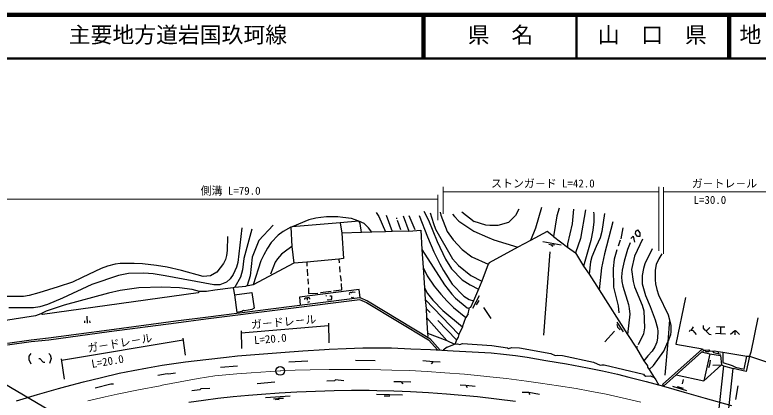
# Model space of a CAD drawing. Units: millimetres, scale not verified. Extents: x 40000 to 680000, y 20000 to 380000.
# Drawn here: x 204380 to 374644, y 291756 to 380000 of the extents above; entities that cross this region are included whole.
import ezdxf
from ezdxf.enums import TextEntityAlignment as Align

# ---------------------------------------------------------------- set-up
doc = ezdxf.new("R2010")
doc.units = ezdxf.units.MM
doc.header["$LTSCALE"] = 1000
doc.linetypes.add('CHAIN', pattern=[18.5, 12, -1.5, 3.5, -1.5])
for name, color, linetype, lineweight in [('M-BGD', 7, 'Continuous', 25), ('M-BMK', 2, 'CHAIN', 13), ('M-BMK-HTXT', 7, 'Continuous', 13), ('M-BMK-SRVR', 3, 'Continuous', 25), ('M-TTL', 2, 'Continuous', 140), ('M-TTL-LINE', 7, 'Continuous', 50), ('M-TTL-TXT', 7, 'Continuous', 13)]:
    doc.layers.add(name, color=color, linetype=linetype, lineweight=lineweight)
doc.styles.add('ＭＳ ゴシック', font='')
doc.styles.get('ＭＳ ゴシック').set_extended_font_data('MS Gothic')

# ---------------------------------------------------------------- blocks, each defined once
blk = doc.blocks.new('BUHIN1')
at = {"color": 3, "linetype": 'Continuous', "lineweight": 25}
for radius in [995, 30]:
    blk.add_circle((0, 0), radius, dxfattribs=at)

msp = doc.modelspace()

# ---------------------------------------------------------------- linework, layer by layer
at = {"layer": 'M-BGD'}
for p, q in [((319822, 335486), (319059, 334046)), ((324986, 335909), (323631, 331168)), ((329051, 335740), (328543, 333962)), ((332353, 335486), (332013, 332099)), ((287141, 334724), (287733, 333792)), ((287733, 333792), (289257, 330321)), ((289427, 334131), (290781, 330406)), ((293322, 333962), (294592, 330490)), ((294592, 334046), (296031, 330829)), ((296961, 334046), (298909, 329136)), ((298062, 335062), (299163, 332946)), ((299502, 334639), (300263, 332184)), ((301787, 334808), (301957, 334131)), ((301957, 334131), (303397, 330406)), ((304667, 334385), (305089, 333792)), ((305089, 333792), (306106, 332776)), ((306783, 334893), (309578, 332692)), ((319059, 334046), (317452, 332438)), ((328543, 333962), (327781, 329220)), ((335061, 335316), (333961, 328797)), ((336925, 334808), (337009, 334385)), ((337009, 334385), (337009, 332607)), ((339464, 334470), (338872, 330406)), ((271731, 333030), (267922, 331422)), ((278928, 332353), (267922, 331422)), ((273339, 333454), (271731, 333030)), ((274441, 333623), (273339, 333454)), ((275796, 333708), (274441, 333623)), ((278335, 333708), (275796, 333708)), ((279521, 333623), (278335, 333708)), ((283161, 332776), (278928, 332353)), ((278928, 332353), (279267, 329982)), ((281468, 333369), (279521, 333623)), ((283161, 332776), (281468, 333369)), ((284431, 332184), (283161, 332776)), ((283500, 332184), (283161, 332776)), ((283754, 330152), (283500, 332184)), ((285362, 331252), (284431, 332184)), ((291798, 333538), (291798, 333284)), ((291967, 332946), (292729, 330829)), ((299163, 332946), (301110, 328120)), ((300263, 332184), (300772, 330914)), ((306106, 332776), (309493, 330490)), ((312286, 331845), (309578, 332692)), ((317452, 332438), (314996, 331760)), ((332013, 332099), (330998, 327527)), ((337009, 332607), (336756, 330660)), ((341328, 332607), (339464, 325241)), ((256407, 331252), (255475, 323294)), ((258693, 330914), (256830, 324225)), ((263519, 331845), (260301, 328289)), ((265805, 330406), (264704, 329559)), ((267583, 331337), (265805, 330406)), ((267922, 331422), (267583, 331337)), ((267583, 331337), (267837, 326934)), ((286125, 330236), (285362, 331252)), ((289257, 330321), (286125, 330236)), ((290781, 330406), (289257, 330321)), ((294592, 330490), (290781, 330406)), ((294592, 330490), (297385, 330660)), ((297385, 330660), (297639, 326257)), ((300772, 330914), (304667, 324140)), ((303397, 330406), (304752, 328458)), ((309493, 330490), (312626, 329051)), ((313218, 331760), (312286, 331845)), ((314996, 331760), (313218, 331760)), ((323631, 331168), (322531, 328289)), ((326342, 330406), (322531, 328289)), ((327781, 329220), (326342, 330406)), ((336756, 330660), (336331, 328289)), ((338872, 330406), (338449, 328966)), ((343613, 331252), (343189, 328712)), ((346577, 329813), (346661, 330490)), ((346661, 330490), (347000, 330744)), ((347000, 330744), (347507, 330067)), ((253105, 329220), (253020, 326003)), ((264704, 329559), (263096, 327866)), ((283754, 330152), (279267, 329982)), ((279267, 329982), (279689, 324225)), ((286125, 330236), (283754, 330152)), ((298909, 329136), (300349, 325749)), ((312626, 329051), (314064, 328458)), ((327781, 329220), (330998, 326765)), ((333961, 328797), (332776, 325495)), ((338449, 328966), (337518, 326934)), ((345476, 328797), (345983, 329305)), ((345983, 329305), (346323, 327950)), ((348185, 328628), (346323, 324733)), ((347000, 329220), (346577, 329813)), ((347507, 329220), (347000, 329220)), ((347507, 330067), (347507, 329220)), ((260301, 328289), (258777, 324479)), ((263096, 327866), (262249, 326596)), ((267837, 326934), (266059, 325664)), ((267837, 326934), (268260, 323124)), ((301110, 328120), (303057, 324056)), ((304752, 328458), (306868, 326257)), ((314064, 328458), (319568, 326765)), ((322531, 328289), (319568, 326765)), ((325326, 328120), (329558, 327358)), ((326680, 327442), (327273, 327358)), ((327273, 327358), (327273, 327188)), ((327357, 327358), (327273, 327188)), ((327273, 327188), (327611, 327019)), ((328034, 327273), (327357, 327358)), ((330998, 327527), (330998, 326765)), ((336331, 328289), (334638, 322447)), ((337518, 326934), (336585, 324564)), ((343021, 328374), (342598, 327019)), ((345306, 327781), (344713, 326257)), ((253020, 326003), (252850, 324902)), ((262249, 326596), (261401, 325072)), ((266059, 325664), (265466, 325156)), ((297639, 326257), (302804, 318129)), ((297639, 326257), (297894, 322108)), ((300349, 325749), (301704, 322955)), ((306868, 326257), (309070, 324564)), ((319568, 326765), (313049, 323209)), ((326933, 325749), (325495, 306614)), ((330998, 326765), (332776, 325495)), ((332776, 325495), (334638, 322447)), ((339464, 325241), (338787, 322024)), ((342258, 326172), (341666, 324056)), ((344713, 326257), (343952, 323548)), ((350386, 326426), (348694, 322955)), ((352587, 325241), (351910, 324140)), ((252597, 323971), (252174, 323040)), ((252850, 324902), (252597, 323971)), ((256830, 324225), (256492, 321600)), ((258777, 324479), (258270, 320246)), ((260725, 323632), (258947, 318129)), ((261401, 325072), (260725, 323632)), ((264535, 324140), (264026, 323378)), ((265466, 325156), (264535, 324140)), ((278589, 324056), (271224, 323378)), ((279689, 324225), (278589, 324056)), ((278589, 324056), (278674, 323209)), ((303057, 324056), (304412, 321854)), ((304667, 324140), (306022, 322616)), ((309070, 324564), (312795, 322870)), ((336585, 324564), (336248, 323463)), ((341666, 324056), (341411, 321939)), ((343952, 323548), (343529, 321516)), ((346323, 324733), (345646, 321685)), ((351910, 324140), (351318, 322786)), ((224149, 321939), (219831, 319822)), ((225587, 322447), (224149, 321939)), ((227366, 322870), (225587, 322447)), ((228467, 323040), (227366, 322870)), ((231684, 323040), (228467, 323040)), ((233632, 322955), (231684, 323040)), ((236849, 322616), (233632, 322955)), ((239304, 322193), (236849, 322616)), ((242522, 321431), (239304, 322193)), ((252174, 323040), (250650, 321092)), ((255137, 322193), (254375, 320500)), ((255475, 323294), (255137, 322193)), ((268260, 323124), (258947, 318129)), ((264026, 323378), (262925, 320584)), ((271224, 323378), (268260, 323124)), ((271224, 323378), (271224, 322447)), ((278758, 322362), (278844, 321092)), ((297894, 322108), (298231, 317452)), ((297894, 322108), (298825, 320246)), ((301704, 322955), (302550, 321431)), ((304412, 321854), (306868, 319314)), ((306022, 322616), (308816, 320330)), ((312795, 322870), (311356, 318976)), ((313049, 323209), (312795, 322870)), ((334638, 322447), (335908, 320584)), ((336248, 323463), (335908, 320584)), ((338787, 322024), (338195, 317028)), ((341411, 321939), (341497, 317621)), ((348355, 321939), (348101, 320330)), ((348694, 322955), (348355, 321939)), ((351318, 322786), (351063, 321516)), ((228127, 320330), (222032, 318214)), ((230413, 320754), (228127, 320330)), ((233886, 320838), (230413, 320754)), ((236087, 320669), (233886, 320838)), ((238796, 320246), (236087, 320669)), ((249972, 318129), (238796, 320246)), ((247517, 320076), (242522, 321431)), ((249210, 320246), (247517, 320076)), ((250650, 321092), (249210, 320246)), ((254375, 320500), (253698, 319568)), ((256492, 321600), (256068, 319907)), ((258270, 320246), (257592, 318044)), ((271307, 321770), (271393, 320246)), ((278928, 320330), (279098, 318976)), ((298825, 320246), (300433, 317875)), ((302550, 321431), (304581, 318298)), ((308816, 320330), (311356, 318976)), ((335908, 320584), (338195, 317028)), ((343529, 321516), (343359, 319992)), ((345646, 321685), (345983, 318891)), ((348101, 320330), (348101, 318383)), ((351063, 321516), (351063, 319314)), ((217545, 318806), (214327, 317706)), ((219831, 319822), (217545, 318806)), ((252850, 318806), (251326, 318129)), ((253698, 319568), (252850, 318806)), ((256068, 319907), (254798, 317621)), ((271478, 319568), (271561, 318298)), ((279098, 318468), (279181, 316944)), ((306868, 319314), (308646, 318129)), ((311356, 318976), (310594, 317198)), ((343359, 319992), (343444, 318891)), ((343444, 318891), (343613, 317875)), ((345983, 318891), (346323, 317706)), ((351063, 319314), (351149, 318383)), ((214327, 317706), (209839, 316351)), ((222032, 318214), (215259, 315081)), ((228467, 316859), (225842, 316266)), ((232785, 317452), (228467, 316859)), ((238034, 317621), (232785, 317452)), ((242098, 317452), (238034, 317621)), ((244976, 317113), (242098, 317452)), ((246670, 316605), (244976, 317113)), ((250225, 316944), (248279, 316605)), ((251326, 318129), (249972, 318129)), ((254375, 317452), (250225, 316944)), ((254798, 317621), (254375, 317452)), ((254375, 317452), (254713, 315843)), ((254798, 317621), (257254, 317875)), ((257254, 317875), (257592, 318044)), ((257846, 317960), (257592, 318044)), ((258947, 318129), (257846, 317960)), ((283246, 317113), (269614, 315335)), ((271647, 317452), (271647, 316182)), ((279181, 316944), (277404, 316690)), ((283500, 315166), (283246, 317113)), ((298231, 317452), (298909, 316182)), ((298231, 317452), (298402, 314827)), ((300433, 317875), (301957, 316012)), ((302804, 318129), (304498, 316012)), ((304581, 318298), (307206, 315589)), ((308646, 318129), (310594, 317198)), ((310594, 317198), (309407, 314488)), ((338195, 317028), (344713, 306784)), ((341497, 317621), (342598, 313388)), ((343613, 317875), (344968, 313642)), ((346323, 317706), (348101, 313472)), ((348101, 318383), (348862, 315758)), ((351149, 318383), (351403, 317113)), ((351403, 317113), (351826, 315843)), ((206369, 315504), (201120, 315504)), ((207638, 315758), (206369, 315504)), ((209839, 316351), (207638, 315758)), ((246332, 316351), (210687, 311356)), ((215259, 315081), (211872, 313642)), ((225842, 316266), (215682, 313472)), ((246670, 316605), (246332, 316351)), ((248279, 316605), (246670, 316605)), ((248059, 310736), (283387, 315237)), ((254713, 315843), (258693, 316436)), ((254713, 315843), (255222, 311864)), ((258693, 316436), (259200, 312795)), ((269614, 315335), (269700, 313557)), ((270884, 315081), (270716, 314996)), ((270716, 314996), (270716, 314827)), ((271307, 315081), (270884, 315081)), ((271307, 315081), (271478, 315250)), ((271307, 315081), (271307, 314658)), ((271478, 315250), (271816, 315250)), ((271647, 316182), (273763, 316266)), ((271816, 315250), (271901, 315081)), ((271901, 315081), (271901, 314912)), ((276811, 316605), (274356, 316351)), ((275796, 315758), (275626, 315589)), ((276557, 315674), (276896, 315674)), ((276896, 314996), (276727, 314742)), ((276896, 315674), (276896, 314996)), ((281045, 316266), (280959, 316097)), ((280959, 316097), (281045, 315928)), ((281299, 316436), (281045, 316266)), ((281468, 316351), (281299, 316436)), ((281383, 315335), (281806, 315166)), ((281722, 316520), (281468, 316351)), ((282314, 316436), (281722, 316520)), ((281976, 315335), (281806, 315166)), ((283387, 315237), (285121, 314507)), ((298909, 316182), (300095, 314658)), ((301957, 316012), (303397, 314404)), ((304498, 316012), (305344, 315081)), ((305344, 315081), (307969, 312880)), ((307206, 315589), (308477, 314827)), ((310762, 315674), (309238, 312710)), ((348862, 315758), (349879, 313218)), ((351826, 315843), (354028, 311271)), ((358006, 315250), (355806, 304582)), ((211872, 313642), (210094, 313134)), ((215682, 313472), (211534, 312118)), ((248110, 310340), (283437, 314840)), ((271901, 314234), (271393, 314150)), ((276133, 314658), (275964, 314742)), ((276727, 314742), (276133, 314658)), ((283331, 314827), (284939, 314150)), ((284939, 314150), (299163, 305598)), ((285121, 314507), (299423, 305908)), ((298402, 314827), (306106, 306784)), ((298402, 314827), (298571, 312710)), ((300095, 314658), (302381, 312287)), ((303397, 314404), (304835, 312964)), ((308477, 314827), (309407, 314488)), ((309407, 314488), (308731, 312964)), ((310678, 314573), (310085, 313557)), ((342598, 313388), (342767, 311779)), ((344968, 313642), (345137, 312710)), ((348101, 313472), (348439, 312202)), ((208655, 312880), (202982, 312880)), ((210094, 313134), (208655, 312880)), ((211534, 312118), (210348, 311525)), ((256407, 312033), (255222, 311864)), ((256746, 312287), (256407, 312033)), ((257000, 312202), (256746, 312287)), ((258693, 312541), (257000, 312202)), ((259200, 312795), (258693, 312541)), ((298571, 312710), (299502, 311864)), ((298571, 312710), (298656, 310678)), ((302381, 312287), (306953, 308562)), ((304835, 312964), (307714, 310678)), ((307969, 312880), (308392, 312795)), ((308223, 311525), (308477, 312626)), ((308731, 312964), (308392, 312795)), ((308477, 312626), (308392, 312795)), ((311694, 312964), (313387, 310424)), ((345137, 312710), (345222, 311440)), ((348439, 312202), (348608, 308308)), ((349879, 313218), (351063, 310170)), ((209077, 311102), (201797, 309916)), ((210348, 311525), (209077, 311102)), ((210687, 311356), (210348, 311525)), ((220338, 309916), (220338, 309493)), ((220847, 311017), (220932, 309408)), ((221439, 309916), (221524, 309493)), ((225959, 307857), (241286, 309889)), ((241286, 309889), (248059, 310736)), ((241336, 309493), (248110, 310340)), ((298656, 310678), (303311, 305429)), ((298656, 310678), (298909, 307122)), ((301280, 310001), (305513, 305598)), ((306953, 308562), (307714, 310678)), ((308223, 311525), (307714, 310678)), ((345222, 311440), (344713, 306784)), ((351063, 310170), (351572, 308223)), ((354366, 310170), (353943, 305090)), ((354028, 311271), (354366, 310170)), ((354366, 310170), (354620, 308816)), ((374602, 310594), (372993, 302720)), ((226012, 307461), (241336, 309493)), ((276219, 308809), (256220, 307089)), ((276203, 309415), (276320, 304882)), ((306953, 308562), (306106, 306784)), ((342258, 309578), (343698, 307376)), ((342258, 309070), (342428, 308477)), ((342428, 308477), (343021, 307884)), ((348608, 308308), (348355, 306953)), ((351572, 308223), (351656, 307461)), ((354620, 308816), (354620, 307461)), ((359784, 308562), (359277, 307800)), ((362071, 308816), (362071, 308223)), ((362071, 308223), (362325, 307884)), ((363595, 308392), (362748, 307546)), ((365119, 308646), (366050, 308562)), ((366050, 308562), (366981, 308562)), ((366050, 308562), (366050, 307038)), ((212078, 305995), (225959, 307857)), ((212125, 305598), (226012, 307461)), ((256207, 307608), (256310, 303592)), ((298909, 307122), (303311, 305429)), ((298909, 307122), (298994, 306360)), ((306106, 306784), (305936, 306191)), ((341751, 307546), (339550, 305090)), ((344713, 306784), (346746, 303651)), ((348355, 306953), (347170, 304413)), ((351656, 307461), (351572, 306022)), ((354535, 306699), (353943, 305090)), ((354620, 307461), (354535, 306699)), ((359023, 307715), (358854, 307376)), ((359277, 307800), (359023, 307715)), ((359277, 307800), (359700, 307715)), ((359700, 307715), (360461, 306784)), ((362325, 307884), (362579, 307884)), ((362579, 307884), (362748, 307546)), ((362748, 307546), (363426, 306868)), ((363426, 306868), (363849, 306784)), ((366050, 307038), (364864, 306953)), ((366050, 307038), (367151, 306953)), ((369268, 307630), (368335, 306784)), ((369268, 307630), (369436, 307715)), ((369268, 307630), (369268, 306699)), ((369436, 307715), (370368, 306784)), ((202672, 304809), (208098, 305572)), ((202727, 304413), (208147, 305175)), ((208098, 305572), (212078, 305995)), ((208147, 305175), (212125, 305598)), ((242945, 305514), (215057, 300806)), ((242887, 305933), (243420, 302069)), ((299163, 305598), (301248, 303228)), ((299423, 305908), (301804, 303202)), ((303311, 305429), (305089, 304582)), ((305513, 305598), (305259, 304667)), ((305936, 306191), (305513, 305598)), ((351403, 305006), (350980, 303990)), ((351572, 306022), (351403, 305006)), ((353011, 302974), (353943, 305090)), ((353943, 305090), (353266, 297470)), ((303397, 303905), (302483, 303173)), ((303397, 303905), (305089, 304582)), ((305259, 304667), (305089, 304582)), ((305089, 304582), (305768, 304667)), ((305768, 304667), (306276, 304498)), ((306276, 304498), (306953, 304752)), ((306953, 304752), (313642, 304244)), ((313642, 304244), (317198, 303736)), ((317198, 303736), (317452, 303566)), ((317452, 303566), (318213, 303820)), ((318213, 303820), (319992, 303736)), ((319992, 303736), (327187, 302466)), ((346916, 304074), (346746, 303651)), ((346746, 303651), (348439, 300772)), ((350980, 303990), (350386, 302974)), ((361902, 303482), (352757, 295354)), ((355806, 304582), (361902, 303482)), ((361902, 303482), (362071, 303228)), ((362071, 303228), (361985, 302720)), ((362071, 303228), (362325, 303228)), ((362325, 303228), (363341, 303312)), ((362325, 303228), (362663, 302889)), ((363341, 303312), (363509, 303058)), ((208062, 302466), (207554, 301788)), ((207554, 301788), (207554, 301026)), ((212125, 302466), (212464, 302127)), ((212464, 302127), (212719, 301280)), ((255391, 301873), (256407, 301958)), ((327187, 302466), (328120, 301958)), ((328120, 301958), (328797, 302042)), ((328797, 302042), (329812, 301958)), ((329812, 301958), (336925, 300434)), ((349371, 301873), (348439, 300772)), ((350386, 302974), (349371, 301873)), ((350641, 299672), (353011, 302974)), ((361648, 302720), (355889, 297555)), ((361985, 302720), (361648, 302720)), ((361985, 302720), (363595, 302381)), ((363595, 302381), (362239, 296200)), ((362663, 302889), (363256, 302889)), ((363256, 302889), (363509, 303058)), ((363509, 303058), (364187, 302974)), ((363595, 302381), (366050, 301958)), ((364187, 302974), (364610, 303058)), ((364187, 302974), (364442, 302635)), ((364442, 302635), (365457, 302466)), ((364610, 303058), (365457, 302889)), ((365457, 302889), (366557, 302720)), ((365457, 302889), (365457, 302466)), ((365457, 302466), (366050, 302296)), ((366050, 301958), (366220, 299841)), ((366557, 302720), (372061, 301788)), ((366557, 302720), (366557, 300349)), ((371469, 298825), (372061, 301788)), ((372654, 301788), (371892, 298317)), ((372061, 301788), (372654, 301788)), ((372993, 302720), (372654, 301788)), ((372654, 301788), (377733, 300180)), ((207554, 301026), (208062, 300095)), ((209839, 301280), (210094, 301280)), ((210094, 301280), (210772, 300518)), ((210772, 300518), (210941, 300434)), ((210941, 300434), (211280, 300434)), ((212719, 301280), (212296, 300180)), ((214999, 301227), (215642, 296567)), ((271478, 300688), (267160, 300434)), ((282400, 300942), (286886, 300857)), ((297808, 300857), (300180, 300603)), ((300180, 300603), (299756, 300095)), ((300180, 300603), (301787, 300518)), ((336925, 300434), (338449, 299756)), ((338449, 299756), (338872, 299841)), ((338872, 299841), (339380, 299841)), ((339380, 299841), (348355, 297724)), ((348439, 300772), (349285, 299587)), ((349709, 298740), (350641, 299672)), ((366220, 299841), (362239, 296200)), ((363509, 299841), (363256, 299164)), ((363680, 300942), (363509, 299841)), ((364272, 299756), (366220, 299841)), ((366220, 299841), (366728, 299587)), ((366557, 300349), (368675, 299672)), ((368675, 299672), (369436, 299333)), ((195951, 299077), (241760, 272240)), ((255391, 299502), (251496, 299248)), ((349285, 299587), (349285, 299333)), ((349285, 299333), (349709, 298740)), ((349709, 298740), (350809, 296962)), ((366728, 299587), (362832, 263942)), ((368877, 299007), (365033, 263519)), ((366728, 299587), (368929, 298994)), ((371892, 298317), (368929, 298994)), ((369436, 299333), (371469, 298825)), ((239304, 297809), (237102, 297386)), ((239558, 297724), (239304, 297809)), ((241167, 297894), (239558, 297724)), ((277828, 296370), (277574, 296200)), ((279775, 296200), (277828, 296370)), ((348355, 297724), (348524, 297470)), ((348524, 297470), (348948, 297216)), ((348948, 297216), (349963, 297301)), ((349963, 297301), (350809, 296962)), ((350809, 296962), (351233, 296370)), ((351233, 296370), (351881, 295203)), ((355889, 297555), (352927, 294930)), ((355889, 297555), (362239, 296200)), ((357499, 296454), (357245, 295523)), ((226350, 295438), (222794, 294507)), ((226943, 295438), (226350, 295438)), ((263942, 295862), (259877, 295523)), ((277574, 296200), (275880, 296116)), ((291205, 296031), (292813, 296031)), ((292813, 296031), (295100, 295946)), ((292813, 296031), (293236, 295523)), ((306359, 295269), (307714, 295184)), ((307714, 295184), (309831, 294930)), ((307714, 295184), (307969, 294676)), ((352757, 295354), (352927, 294930)), ((355044, 294930), (358260, 293999)), ((356059, 294846), (357499, 294507)), ((370030, 295015), (369436, 291882)), ((246755, 294084), (244892, 293914)), ((247009, 294338), (246755, 294084)), ((249041, 294422), (247009, 294338)), ((287226, 293152), (293152, 292983)), ((320583, 293576), (322107, 293576)), ((322107, 293576), (324563, 293152)), ((322107, 293576), (322278, 293068)), ((267413, 292644), (261825, 292306)), ((263604, 292052), (264281, 292136)), ((264366, 291967), (264026, 291798)), ((264281, 292136), (264366, 291967)), ((264788, 292136), (264366, 291967)), ((264366, 291967), (264958, 291882)), ((265889, 292136), (264788, 292136)), ((289004, 292729), (290274, 292729))]:
    msp.add_line(p, q, dxfattribs=at)
for points in [[(204760, 291628), (209547, 293023), (214354, 294385), (216021, 294846), (220120, 295930), (224244, 296959), (228298, 297894), (231507, 298566), (234728, 299180), (238119, 299756), (243453, 300518), (248155, 301097), (252864, 301617), (255390, 301873), (260359, 302314), (265342, 302700), (270319, 303038), (275309, 303337), (276388, 303397), (280251, 303590), (284116, 303724), (284685, 303736), (287673, 303747), (290660, 303698), (295107, 303542), (299564, 303326), (304752, 303058), (309137, 302836), (313516, 302554), (316351, 302296), (319038, 301963), (321728, 301570), (325992, 300871), (330761, 300038), (335519, 299146), (338976, 298442), (342420, 297679), (345053, 297047), (348996, 296013), (352927, 294930), (357732, 293583), (362544, 292226), (368506, 290528)], [(244215, 291290), (247555, 291784), (250903, 292220), (254401, 292597), (257904, 292915), (260893, 293152), (264909, 293426), (268937, 293660), (273233, 293843), (277541, 293967), (281530, 294024), (285530, 294020), (287310, 293999), (291168, 293895), (295024, 293731), (299157, 293493), (303286, 293195), (310339, 292560), (314695, 292083), (319052, 291545)]]:
    msp.add_lwpolyline(points, dxfattribs=at)
at = {"layer": 'M-BMK'}
msp.add_lwpolyline([(221106, 291611), (225082, 292519), (227847, 293119), (232736, 294101), (237642, 295062), (238152, 295163), (242245, 295978), (246346, 296734), (248251, 297036), (250161, 297292), (252695, 297550), (255246, 297749), (258508, 297974), (265149, 298444), (268603, 298605), (272061, 298706), (276390, 298767), (280721, 298779), (285712, 298746), (290710, 298653), (294787, 298517), (298850, 298305), (302909, 298033), (307354, 297673), (311803, 297251), (312409, 297189), (317000, 296677), (321593, 296104), (324773, 295671), (328876, 295059), (332979, 294386), (336078, 293830), (339804, 293094), (343519, 292299), (347748, 291327)], dxfattribs=at)
at = {"layer": 'M-BMK-HTXT'}
for p, q in [((302483, 334420), (302483, 340614)), ((351881, 340614), (351881, 325915)), ((302483, 339500), (351881, 339500)), ((352927, 325241), (352927, 340500)), ((352927, 339500), (381344, 339500)), ((202644, 337756), (301248, 337756)), ((301248, 338756), (301248, 333012))]:
    msp.add_line(p, q, dxfattribs=at)
at = {"layer": 'M-TTL'}
msp.add_line((680000, 380000), (40000, 380000), dxfattribs=at)
at = {"layer": 'M-TTL-LINE'}
for p, q in [((297750, 380000), (297750, 370000)), ((298250, 380000), (298250, 370000)), ((333000, 380000), (333000, 370000)), ((367750, 380000), (367750, 370000)), ((368250, 380000), (368250, 370000)), ((40000, 370000), (680000, 370000))]:
    msp.add_line(p, q, dxfattribs=at)

# ---------------------------------------------------------------- block references
at = {"layer": 'M-BMK-SRVR', "rotation": 76.66667}
msp.add_blockref('BUHIN1', (265149, 298444), dxfattribs=at)

# ---------------------------------------------------------------- texts
at = {"layer": 'M-BGD', "style": 'ＭＳ ゴシック'}
for s, rotation, p in [('ガ－ドレ－ル', 5, (258626, 307550)), ('ガ－ドレ－ル', 9.5, (221258, 302141)), ('L=20.0', 4.7, (259295, 304017)), ('L=20.0', 9.5, (222162, 298584))]:
    msp.add_text(s, height=1833, rotation=rotation, dxfattribs=at).set_placement(p, align=Align.BOTTOM_LEFT)
at = {"layer": 'M-BMK-HTXT', "style": 'ＭＳ ゴシック'}
for s, p in [('ストンガ－ド L=42.0', (313472, 339914)), ('ガ－トレ－ル', (359425, 339900)), ('側溝 L=79.0', (246935, 338256)), ('L=30.0', (359847, 336150))]:
    msp.add_text(s, height=1833, dxfattribs=at).set_placement(p, align=Align.BOTTOM_LEFT)
at = {"layer": 'M-TTL-TXT', "style": 'ＭＳ ゴシック'}
for s, p in [('主要地方道岩国玖珂線', (216734, 372500)), ('県\u3000名', (308125, 372500)), ('山\u3000口\u3000県', (337875, 372500)), ('地 名', (370380, 372500))]:
    msp.add_text(s, height=3666, dxfattribs=at).set_placement(p, align=Align.BOTTOM_LEFT)

doc.saveas('drawing.dxf')
